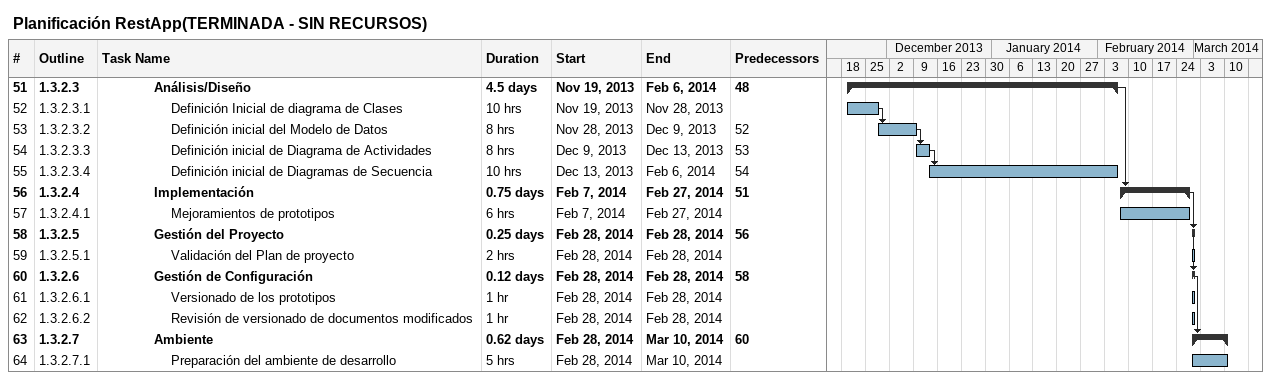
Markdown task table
Planificación RestApp(TERMINADA - SIN RECURSOS)

| ID | WBS | Task | Duration | Start | Finish | Predecessors |
|---|---|---|---|---|---|---|
| 51 | 1.3.2.3 | **Análisis/Diseño** | 4.5d | 2013-11-19 | 2014-02-06 | 48 |
| 52 | 1.3.2.3.1 | Definición Inicial de diagrama de Clases | 10h | 2013-11-19 | 2013-11-28 |  |
| 53 | 1.3.2.3.2 | Definición inicial del Modelo de Datos | 8h | 2013-11-28 | 2013-12-09 | 52 |
| 54 | 1.3.2.3.3 | Definición inicial de Diagrama de Actividades | 8h | 2013-12-09 | 2013-12-13 | 53 |
| 55 | 1.3.2.3.4 | Definición inicial de Diagramas de Secuencia | 10h | 2013-12-13 | 2014-02-06 | 54 |
| 56 | 1.3.2.4 | **Implementación** | 0.75d | 2014-02-07 | 2014-02-27 | 51 |
| 57 | 1.3.2.4.1 | Mejoramientos de prototipos | 6h | 2014-02-07 | 2014-02-27 |  |
| 58 | 1.3.2.5 | **Gestión del Proyecto** | 0.25d | 2014-02-28 | 2014-02-28 | 56 |
| 59 | 1.3.2.5.1 | Validación del Plan de proyecto | 2h | 2014-02-28 | 2014-02-28 |  |
| 60 | 1.3.2.6 | **Gestión de Configuración** | 0.12d | 2014-02-28 | 2014-02-28 | 58 |
| 61 | 1.3.2.6.1 | Versionado de los prototipos | 1h | 2014-02-28 | 2014-02-28 |  |
| 62 | 1.3.2.6.2 | Revisión de versionado de documentos modificados | 1h | 2014-02-28 | 2014-02-28 |  |
| 63 | 1.3.2.7 | **Ambiente** | 0.62d | 2014-02-28 | 2014-03-10 | 60 |
| 64 | 1.3.2.7.1 | Preparación del ambiente de desarrollo | 5h | 2014-02-28 | 2014-03-10 |  |
